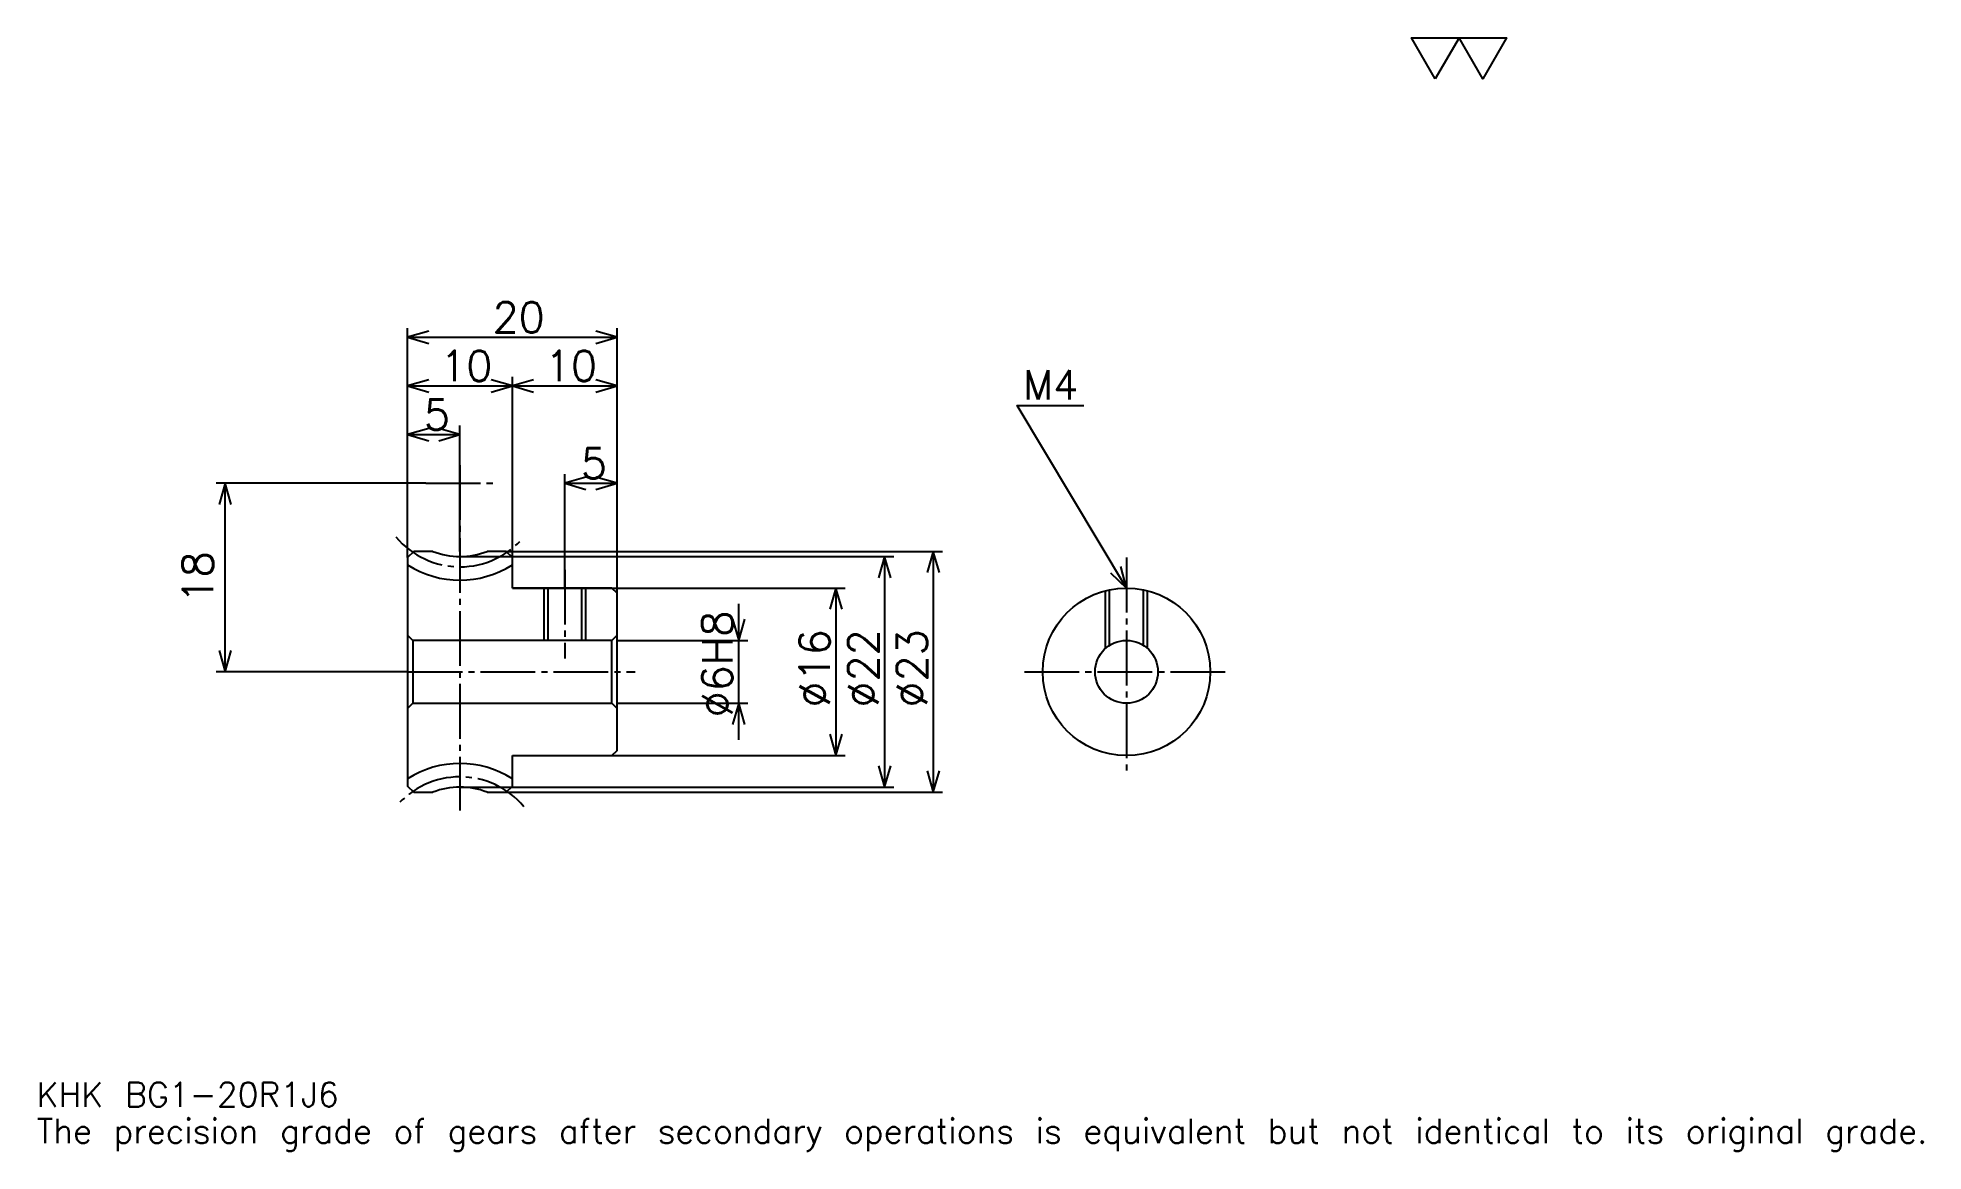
# Model space of a CAD drawing. Extents: x 6 to 186, y 2 to 108.
import ezdxf

# ---------------------------------------------------------------- set-up
doc = ezdxf.new("R2010")
doc.units = 0
doc.linetypes.add('DASHDOT', pattern=[6.967741, 5.225806, -0.580645, 0.580645, -0.580645])
doc.layers.get('0').update_dxf_attribs({"linetype": 'CONTINUOUS'})
doc.layers.add('DASHDOT', color=6, linetype='DASHDOT')
doc.styles.add('KANJI', font='TXT', dxfattribs={"bigfont": 'BIGFONT'})

msp = doc.modelspace()

# ---------------------------------------------------------------- linework, layer by layer
at = {"color": 5}
for p, q in [((41.225803, 59.403229), (41.225803, 80.709679)), ((41.225803, 79.838715), (61.225803, 79.838715)), ((61.225803, 59.403229), (61.225803, 80.709679)), ((51.225803, 59.403229), (51.225803, 76.064514)), ((41.225803, 75.19355), (51.225803, 75.19355)), ((51.225803, 75.19355), (61.225803, 75.19355)), ((41.225803, 70.548386), (46.225803, 70.548386)), ((46.225803, 59.403229), (46.225803, 71.419357)), ((56.225803, 59.403229), (56.225803, 66.7742)), ((42.967739, 65.903229), (22.93548, 65.903229)), ((23.806448, 47.903229), (23.806448, 65.903229)), ((56.225803, 65.903229), (61.225803, 65.903229)), ((41.225803, 58.822582), (41.225803, 59.403229)), ((46.225803, 58.903229), (61.225803, 58.903229)), ((50.645157, 59.403229), (61.225803, 59.403229)), ((51.225803, 58.822582), (51.225803, 59.403229)), ((56.225803, 55.903229), (56.225803, 59.403229)), ((61.225803, 59.403229), (92.290321, 59.403229)), ((61.225803, 55.403229), (61.225803, 59.403229)), ((61.225803, 58.903229), (87.645157, 58.903229)), ((86.774185, 58.903229), (86.774185, 36.903229)), ((91.419357, 59.403229), (91.419357, 36.403229)), ((51.225803, 55.903229), (61.225803, 55.903229)), ((61.225803, 55.903229), (83, 55.903229)), ((82.129028, 55.903229), (82.129028, 39.903229)), ((72.838707, 41.419357), (72.838707, 54.3871)), ((61.225803, 50.903229), (73.709671, 50.903229)), ((41.225803, 47.903229), (22.93548, 47.903229)), ((61.225803, 44.903229), (73.709671, 44.903229)), ((51.225803, 39.903229), (61.225803, 39.903229)), ((61.225803, 39.903229), (83, 39.903229)), ((46.225803, 36.903229), (61.225803, 36.903229)), ((50.645157, 36.403229), (61.225803, 36.403229)), ((61.225803, 36.903229), (87.645157, 36.903229)), ((61.225803, 36.403229), (92.290321, 36.403229))]:
    msp.add_line(p, q, dxfattribs=at)
at = {"color": 4}
for p, q in [((61.225803, 51.403229), (60.725803, 50.903229)), ((41.225803, 44.403229), (41.725803, 44.903229)), ((61.225803, 44.403229), (60.725803, 44.903229))]:
    msp.add_line(p, q, dxfattribs=at)
at = {"color": 7}
msp.add_lwpolyline([(139.354843, 104.516129), (137.090332, 108.441292), (146.148392, 108.441292), (143.883881, 104.516129), (141.619354, 108.441292), (139.354843, 104.516129)], dxfattribs=at)
at = {"color": 5}
for points in [[(43.25806, 80.419357), (41.225803, 79.838715), (43.25806, 79.258064)], [(59.193546, 79.258064), (61.225803, 79.838715), (59.193546, 80.419357)], [(43.25806, 75.774193), (41.225803, 75.19355), (43.25806, 74.612907)], [(49.193546, 74.612907), (51.225803, 75.19355), (49.193546, 75.774193)], [(53.25806, 75.774193), (51.225803, 75.19355), (53.25806, 74.612907)], [(59.193546, 74.612907), (61.225803, 75.19355), (59.193546, 75.774193)], [(109.870972, 55.903229), (99.419357, 73.322586), (105.806442, 73.322586)], [(43.25806, 71.129036), (41.225803, 70.548386), (43.25806, 69.967743)], [(44.193546, 69.967743), (46.225803, 70.548386), (44.193546, 71.129036)], [(24.387093, 63.870972), (23.806448, 65.903229), (23.225803, 63.870972)], [(58.25806, 66.483871), (56.225803, 65.903229), (58.25806, 65.322586)], [(59.193546, 65.322586), (61.225803, 65.903229), (59.193546, 66.483871)], [(87.354836, 56.870972), (86.774185, 58.903229), (86.193542, 56.870972)], [(92, 57.370972), (91.419357, 59.403229), (90.838707, 57.370972)], [(108.327484, 57.347137), (109.870972, 55.903229), (109.323273, 57.944614)], [(82.709671, 53.870972), (82.129028, 55.903229), (81.548386, 53.870972)], [(72.258064, 52.935486), (72.838707, 50.903229), (73.419357, 52.935486)], [(23.225803, 49.935486), (23.806448, 47.903229), (24.387093, 49.935486)], [(73.419357, 42.870972), (72.838707, 44.903229), (72.258064, 42.870972)], [(81.548386, 41.935486), (82.129028, 39.903229), (82.709671, 41.935486)], [(86.193542, 38.935486), (86.774185, 36.903229), (87.354836, 38.935486)], [(90.838707, 38.435486), (91.419357, 36.403229), (92, 38.435486)]]:
    msp.add_lwpolyline(points, dxfattribs=at)
at = {"color": 4}
for points in [[(43.627728, 59.403229), (41.80645, 59.403229), (41.225803, 58.822582), (41.225803, 44.403229)], [(51.225803, 55.903229), (51.225803, 58.822582), (50.645157, 59.403229), (48.823879, 59.403229)], [(51.225803, 39.903229), (60.725803, 39.903229), (61.225803, 40.403229), (61.225803, 55.403229), (60.725803, 55.903229), (51.225803, 55.903229)], [(54.225803, 55.903229), (54.225803, 50.903229)], [(54.605804, 55.903229), (54.605804, 50.903229)], [(57.845802, 55.903229), (57.845802, 50.903229)], [(58.225803, 55.903229), (58.225803, 50.903229)], [(107.870972, 50.139297), (107.870972, 55.649197)], [(108.250961, 50.428223), (108.250961, 55.737488)], [(111.490967, 50.428223), (111.490967, 55.737488)], [(111.870972, 50.139297), (111.870972, 55.649197)], [(41.225803, 51.403229), (41.725803, 50.903229), (41.725803, 44.903229), (60.725803, 44.903229), (60.725803, 50.903229), (41.725803, 50.903229)], [(41.225803, 44.403229), (41.225803, 36.983875), (41.80645, 36.403229), (43.627728, 36.403229)], [(48.823879, 36.403229), (50.645157, 36.403229), (51.225803, 36.983875), (51.225803, 39.903229)]]:
    msp.add_lwpolyline(points, dxfattribs=at)
for radius in [8, 3]:
    msp.add_circle((109.870972, 47.903229), radius, dxfattribs=at)
for centre, radius, start, end in [((46.225803, 65.903229), 9.25, 237.27955606, 302.72044394), ((46.225803, 65.903229), 7, 248.21321192, 291.78678997), ((46.225803, 29.903229), 9.25, 57.27955606, 122.72044394), ((46.225803, 29.903229), 7, 68.21321003, 111.78678808)]:
    msp.add_arc(centre, radius, start, end, dxfattribs=at)
at = {"layer": 'DASHDOT', "color": 7}
for p, q in [((46.225803, 67.645164), (46.225803, 34.661293)), ((42.967739, 65.903229), (49.483868, 65.903229)), ((109.870972, 58.806454), (109.870972, 38.161293)), ((41.225803, 47.903229), (62.967739, 47.903229)), ((100.129028, 47.903229), (119.6129, 47.903229))]:
    msp.add_line(p, q, dxfattribs=at)
msp.add_lwpolyline([(56.225803, 57.645164), (56.225803, 49.161293)], dxfattribs=at)
for centre, start, end in [((46.225803, 65.903229), 220.00000049, 319.99999951), ((46.225803, 29.903229), 40.00000049, 139.99999951)]:
    msp.add_arc(centre, 7.975, start, end, dxfattribs=at)

# ---------------------------------------------------------------- texts
at = {"color": 7, "style": 'KANJI'}
for s, height, p in [('20', 2.903226, (49.338707, 80.303223)), ('10', 2.903226, (44.338707, 75.658066)), ('10', 2.903226, (54.338707, 75.658066)), ('M4', 2.787097, (100, 73.903229)), ('5', 2.903226, (42.782253, 71.012909)), ('5', 2.903226, (57.782257, 66.367744)), ('KHK BG1-20R1J6', 2.322581, (5.806452, 6.387097)), ('The precision grade of gears after secondary operations is equivalent but not identical to its original grade.', 2.322581, (5.806452, 2.903226))]:
    msp.add_text(s, height=height, dxfattribs=at).set_placement(p)
for s, p in [('18', (22.645157, 54.435486)), ('%%c6H8', (72.258064, 43.548389)), ('%%c16', (81.548386, 44.49194)), ('%%c22', (86.193542, 44.49194)), ('%%c23', (90.838707, 44.49194))]:
    msp.add_text(s, height=2.903226, rotation=90, dxfattribs=at).set_placement(p)

doc.saveas('drawing.dxf')
